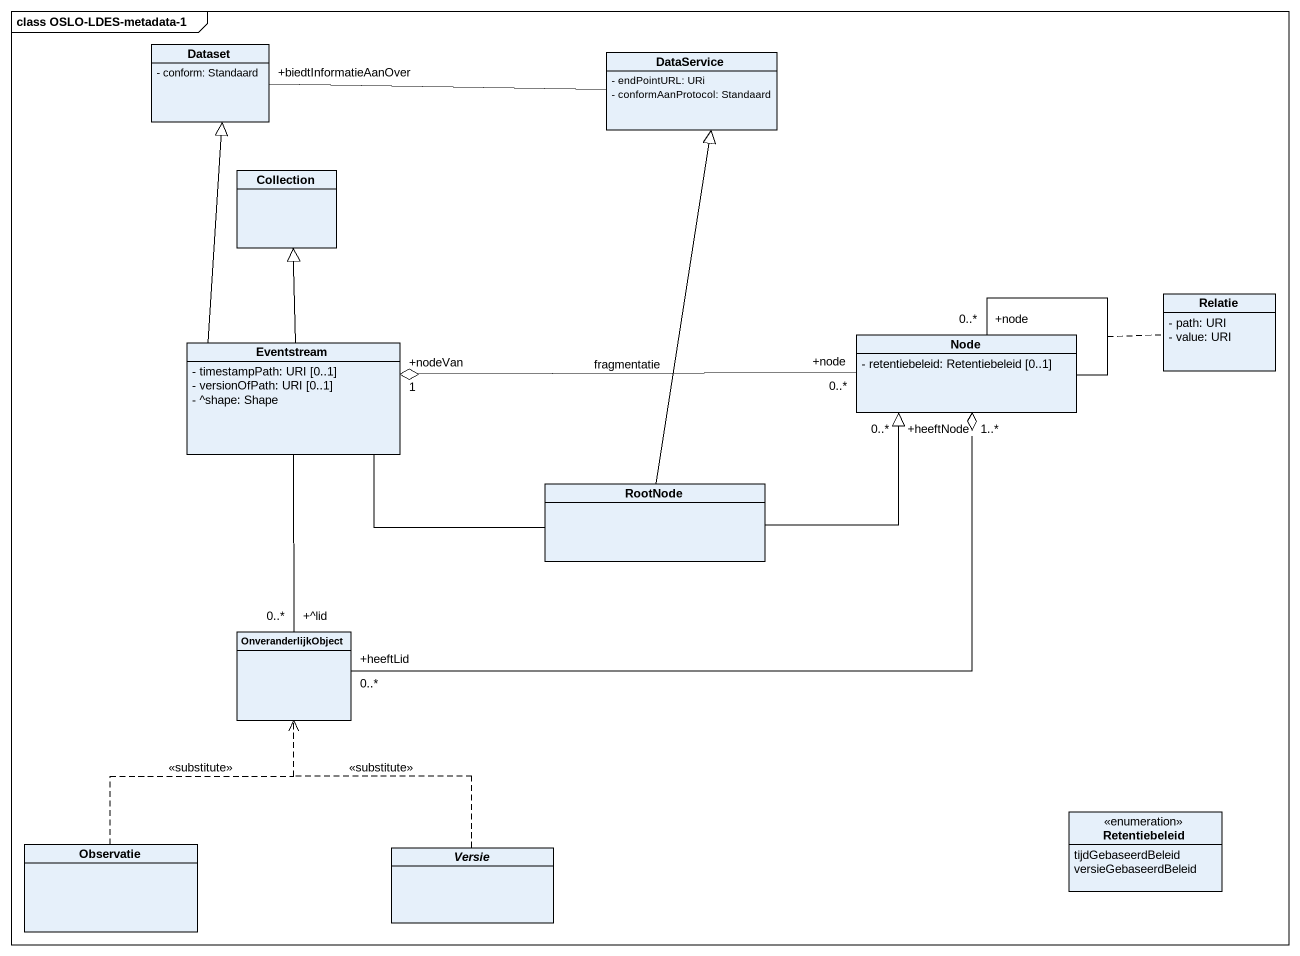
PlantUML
@startuml
mainframe class OSLO-LDES-metadata-1
hide circle
hide empty members
skinparam classAttributeIconSize 0
class Dataset {
  - conform: Standaard
}
class DataService {
  - endPointURL: URi
  - conformAanProtocol: Standaard
}
class Collection
class "Node" as Node_ {
  - retentiebeleid: Retentiebeleid [0..1]
}
class Relatie {
  - path: URI
  - value: URI
}
class Eventstream {
  - timestampPath: URI [0..1]
  - versionOfPath: URI [0..1]
  - ^shape: Shape
}
class RootNode
class OnveranderlijkObject
enum Retentiebeleid {
  tijdGebaseerdBeleid
  versieGebaseerdBeleid
}
class Observatie
abstract class Versie
DataService -left- "+biedtInformatieAanOver" Dataset
Node_ -- "+node\n0..*" Node_
(Node_, Node_) .. Relatie
Node_ "+node\n0..*" -left-o "+nodeVan\n1" Eventstream : fragmentatie
Eventstream -up-|> Dataset
Eventstream -up-|> Collection
Eventstream -right- RootNode
RootNode -up-|> DataService
RootNode -right-|> "+heeftNode\n0..*" Node_
OnveranderlijkObject "+heeftLid\n0..*" -right-o "1..*" Node_
OnveranderlijkObject "+^lid\n0..*" -up- Eventstream
Observatie .up.> OnveranderlijkObject : <<substitute>>
Versie .up.> OnveranderlijkObject : <<substitute>>
@enduml
